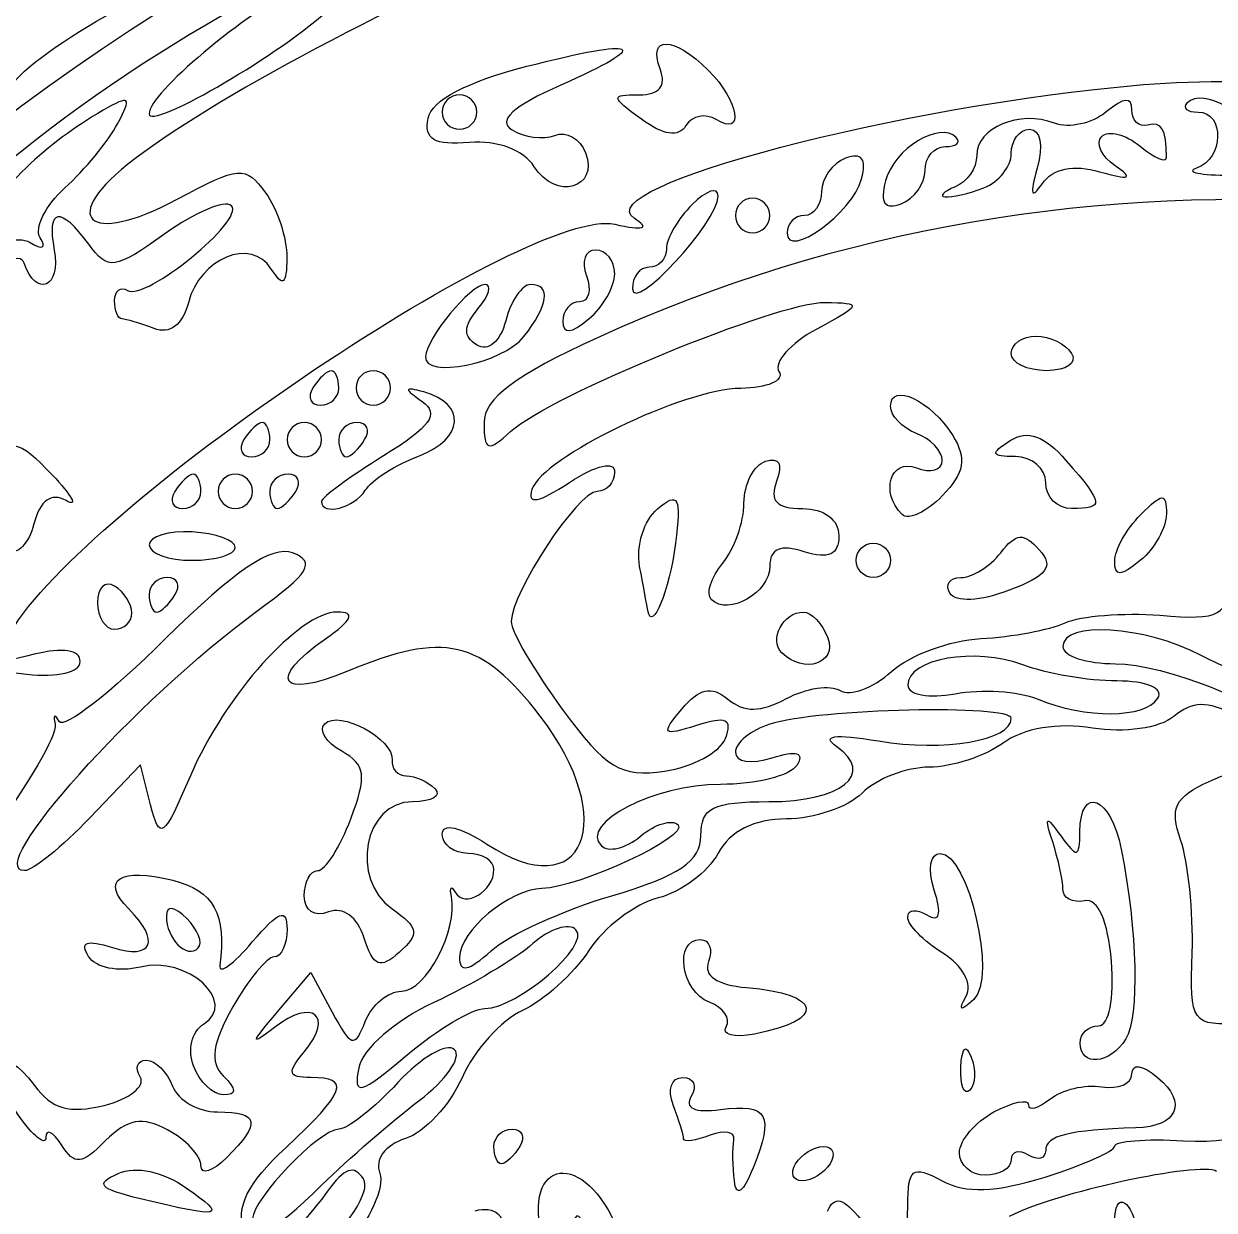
# Model space of a CAD drawing. Header units: millimetres. Extents: x 89 to 151, y 168 to 272.
# Drawn here: x 109.55 to 120.79, y 226.78 to 237.99 of the extents above; entities that cross this region are included whole.
import ezdxf

# ---------------------------------------------------------------- set-up
doc = ezdxf.new("R2010")
doc.units = ezdxf.units.MM
doc.layers.add('Layer_1', color=7, linetype='CONTINUOUS')

msp = doc.modelspace()

# ---------------------------------------------------------------- linework, layer by layer
at = {"layer": 'Layer_1', "color": 7}
for points in [[(113.82665, 237.152035)], [(115.38194, 237.084466)], [(114.36955, 236.636177)], [(117.46129, 236.521267)], [(118.06005, 236.599649)], [(118.61652, 236.436822)], [(116.1062, 236.358701)], [(116.59466, 236.175169)], [(109.60824, 235.921665)], [(115.12927, 235.625225)], [(118.87412, 234.872547)], [(112.52412, 234.546896)], [(113.01259, 234.546896)], [(111.87285, 234.058433)], [(112.36131, 234.058433)], [(112.76839, 234.058433)], [(119.19976, 233.651388)], [(111.22155, 233.569981)], [(111.71003, 233.569981)], [(112.11706, 233.569981)], [(117.84289, 233.352929)], [(111.54709, 233.040817)], [(117.40873, 232.918686)], [(119.85104, 232.910387)], [(110.97733, 232.593065)], [(118.2954, 232.607453)], [(116.04205, 232.548582)], [(110.57027, 232.420629)], [(115.44277, 232.443796)], [(116.7076, 232.045884)], [(120.25814, 231.616163)], [(115.1022, 229.750742)], [(111.08858, 229.534722)], [(120.58268, 229.214502)], [(118.44908, 228.802137)], [(113.90256, 228.685347)], [(116.18195, 228.513962)], [(119.52504, 228.35968)], [(113.98906, 227.382767)], [(118.38524, 227.322793)], [(111.2215, 227.202588)], [(116.83844, 227.219949)], [(112.36217, 227.016432)], [(110.65169, 226.887986)]]:
    msp.add_lwpolyline(points, close=True, dxfattribs=at)
for points in [[(114.26917, 235.028953), (114.26928, 235.028953)], [(112.7747, 233.58008), (112.77457, 233.580081)], [(110.74708, 230.608944), (110.65138, 230.985769), (110.17336, 230.486828)], [(112.76379, 229.351349), (112.76364, 229.351354)], [(111.94502, 228.654175), (112.2613, 229.024481), (112.46241, 228.651368)], [(111.15193, 228.143155), (111.15205, 228.143153)], [(118.39789, 228.12903), (118.39809, 228.129031)], [(116.25944, 227.057144), (116.25961, 227.057135)]]:
    msp.add_lwpolyline(points, dxfattribs=at)
for points in [[(96.696886, 226.786507), (98.527536, 235.06116), (104.01123, 241.690606), (111.56251, 244.758076)], [(109.89175, 240.613569), (107.2959, 239.141946), (104.69231, 236.671664), (102.79356, 233.878836)], [(115.17826, 240.111943), (108.5562, 238.003628), (103.61727, 232.494186), (102.18853, 225.62174)], [(114.80382, 238.908039), (113.29294, 238.317216), (111.45098, 237.354852), (110.5974, 236.710319)], [(107.78042, 235.201865), (109.49549, 236.896814), (110.58058, 237.679917), (112.67989, 238.737786)], [(112.218, 238.38329), (111.61577, 238.071861), (110.73309, 237.330153), (110.73309, 237.135522)], [(109.45386, 237.428992), (109.57549, 237.59442), (110.0413, 237.917589), (110.48905, 238.147147)], [(110.73309, 237.135522), (110.73309, 236.981838), (111.88794, 237.644738), (112.40201, 238.093515)], [(114.29867, 237.58435), (115.38076, 237.860962), (115.49997, 237.794903), (114.6196, 237.406491)], [(115.55876, 237.559089), (115.43634, 237.878254), (115.68866, 237.871792), (116.01307, 237.547409)], [(113.36711, 237.093863), (113.40061, 237.263299), (113.73824, 237.441089), (114.29867, 237.58435)], [(115.35971, 237.314857), (115.55305, 237.314857), (115.62065, 237.397797), (115.55876, 237.559089)], [(116.01307, 237.547409), (116.30535, 237.255111), (116.36026, 236.913491), (116.08787, 237.081826)], [(120.12338, 237.411304), (122.29308, 237.59225), (125.65706, 236.948873), (127.53863, 235.993094)], [(115.31418, 236.150546), (114.87448, 236.443829), (117.83788, 237.2207), (120.12338, 237.411304)], [(110.43486, 237.040414), (110.57332, 237.299156), (110.55478, 237.316498), (110.29766, 237.168989)], [(113.66383, 237.314856), (113.57423, 237.314856), (113.501, 237.241586), (113.501, 237.152035)], [(113.82665, 237.152035), (113.82665, 237.241585), (113.75345, 237.314856), (113.66383, 237.314856)], [(114.6196, 237.406491), (114.16726, 237.20692), (114.01953, 237.071262), (114.16, 236.984452)], [(115.38201, 237.084505), (115.09005, 237.297986), (115.08842, 237.314857), (115.35971, 237.314857)], [(120.01379, 237.172031), (120.01379, 237.298991), (119.93989, 237.293428), (119.77164, 237.153821)], [(121.15366, 236.880831), (121.15366, 237.122752), (120.68697, 237.390963), (120.53334, 237.237335)], [(120.53334, 237.237335), (120.48654, 237.190455), (120.53358, 237.152085), (120.63805, 237.152085)], [(110.29766, 237.168989), (109.76745, 236.864856), (109.31481, 236.429793), (109.0095, 235.930872)], [(113.7584, 236.864817), (113.42428, 236.837167), (113.3276, 236.893767), (113.36711, 237.093863)], [(113.501, 237.152035), (113.501, 237.062485), (113.5742, 236.989214), (113.66383, 236.989214)], [(113.66383, 236.989214), (113.75333, 236.989214), (113.82665, 237.062484), (113.82665, 237.152035)], [(129.08024, 233.892512), (124.96445, 236.670229), (119.51587, 237.104633), (114.96054, 235.018247)], [(115.8019, 237.023906), (115.7325, 236.911537), (115.5904, 236.932016), (115.38194, 237.084466)], [(116.08787, 237.081826), (115.98827, 237.143366), (115.85962, 237.117296), (115.8019, 237.023906)], [(119.28316, 237.047369), (118.95326, 237.173975), (118.5484, 237.005279), (118.5484, 236.7412)], [(119.77164, 237.153821), (119.63844, 237.043288), (119.41864, 236.99538), (119.28316, 237.047369)], [(120.16032, 237.029979), (120.07972, 237.007599), (120.01379, 237.071519), (120.01379, 237.172031)], [(120.63805, 237.152085), (120.89297, 237.152085), (120.88159, 236.708619), (120.62455, 236.622916)], [(109.9379, 236.436455), (110.12319, 236.604136), (110.34681, 236.875918), (110.43486, 237.040414)], [(114.16, 236.984452), (114.27389, 236.914092), (114.45577, 236.890582), (114.56427, 236.932232)], [(114.56427, 236.932232), (114.67278, 236.973862), (114.80301, 236.899892), (114.8537, 236.767821)], [(118.35472, 236.911704), (118.19647, 237.069962), (117.76708, 236.806144), (117.68747, 236.501738)], [(118.87416, 236.762463), (118.87416, 236.887206), (118.95236, 236.989276), (119.04795, 236.989276)], [(119.04795, 236.989276), (119.15016, 236.989276), (119.17931, 236.838393), (119.11865, 236.622928)], [(119.72964, 236.92221), (119.79204, 236.98461), (119.95477, 236.94299), (120.09127, 236.82972)], [(120.33943, 236.725105), (120.33943, 236.991947), (120.29513, 237.067413), (120.16032, 237.029979)], [(114.36955, 236.63617), (114.26944, 236.794773), (114.02361, 236.886768), (113.7584, 236.864817)], [(118.25001, 236.826454), (118.35446, 236.826454), (118.4016, 236.864804), (118.35472, 236.911704)], [(119.85573, 236.644111), (119.72401, 236.734661), (119.66728, 236.859804), (119.72964, 236.92221)], [(114.8537, 236.767821), (114.98399, 236.428154), (114.57153, 236.315987), (114.36955, 236.636177)], [(117.46129, 236.521267), (117.51079, 236.710529), (117.46111, 236.773838), (117.30893, 236.715441)], [(118.06005, 236.599642), (118.06005, 236.724385), (118.14565, 236.826454), (118.25001, 236.826454)], [(118.5484, 236.7412), (118.5484, 236.62391), (118.4568, 236.491001), (118.34487, 236.445832)], [(118.61661, 236.436821), (118.75826, 236.491181), (118.87416, 236.637717), (118.87416, 236.762463)], [(120.09127, 236.82972), (120.22775, 236.716445), (120.33943, 236.669366), (120.33943, 236.725105)], [(110.5974, 236.710319), (109.85759, 236.151703), (110.14924, 235.872975), (110.99723, 236.32818)], [(110.99723, 236.32818), (111.58737, 236.644967), (111.64216, 236.649025), (111.83232, 236.39005)], [(117.30893, 236.715441), (117.1848, 236.667781), (117.08312, 236.526728), (117.08312, 236.401981)], [(119.11865, 236.622928), (119.04685, 236.367648), (119.06205, 236.323568), (119.16875, 236.47753)], [(119.16875, 236.47753), (119.26705, 236.619302), (119.46047, 236.659241), (119.70858, 236.588981)], [(119.70858, 236.588981), (119.99732, 236.507211), (120.03458, 236.521171), (119.85573, 236.644111)], [(120.62455, 236.622916), (120.51262, 236.585596), (120.65915, 236.555066), (120.95019, 236.555066)], [(116.75748, 236.010968), (116.75748, 235.752454), (117.37788, 236.202268), (117.46129, 236.521267)], [(117.83424, 236.286189), (117.9585, 236.333849), (118.06005, 236.474904), (118.06005, 236.599649)], [(109.70374, 235.965361), (109.64714, 236.056771), (109.75264, 236.268773), (109.9379, 236.436455)], [(116.1062, 236.358701), (116.1062, 236.449661), (115.99625, 236.414161), (115.86197, 236.279841)], [(117.08312, 236.401981), (117.08312, 236.277238), (117.00992, 236.175169), (116.9203, 236.175169)], [(117.68747, 236.501738), (117.63277, 236.292412), (117.67847, 236.22617), (117.83424, 236.286189)], [(118.34487, 236.445832), (118.23295, 236.400672), (118.1903, 236.357922), (118.25017, 236.350852)], [(118.25017, 236.350852), (118.30997, 236.343752), (118.47487, 236.382472), (118.61652, 236.436822)], [(111.50966, 236.267084), (111.45116, 236.325594), (111.16896, 236.206604), (110.88258, 236.002682)], [(111.83232, 236.39005), (111.94425, 236.237608), (112.03473, 235.962029), (112.03337, 235.777654)], [(115.29723, 235.48318), (115.30423, 235.244896), (116.1062, 236.113898), (116.1062, 236.358701)], [(116.43184, 236.33799), (116.34224, 236.33799), (116.26902, 236.26472), (116.26902, 236.175169)], [(116.59466, 236.175169), (116.59466, 236.264719), (116.52146, 236.33799), (116.43184, 236.33799)], [(109.55363, 235.72487), (109.40032, 236.184794), (106.47486, 232.940563), (105.37142, 231.086963)], [(109.46074, 232.298297), (110.27016, 233.538041), (114.34661, 236.266724), (115.12939, 236.092756)], [(110.16326, 235.903512), (109.89633, 236.268554), (109.76134, 236.246145), (109.83773, 235.849482)], [(110.5298, 235.467528), (110.69762, 235.363806), (111.64219, 236.134564), (111.50966, 236.267084)], [(115.86197, 236.279841), (115.72763, 236.145513), (115.61773, 235.957107), (115.61773, 235.861158)], [(116.26902, 236.175169), (116.26902, 236.085619), (116.34222, 236.012348), (116.43184, 236.012348)], [(116.43184, 236.012348), (116.52134, 236.012348), (116.59466, 236.085618), (116.59466, 236.175169)], [(116.9203, 236.175169), (116.8307, 236.175169), (116.75748, 236.101279), (116.75748, 236.010968)], [(115.12939, 236.092756), (115.40578, 236.031336), (115.4651, 236.049886), (115.31418, 236.150546)], [(109.0603, 235.743296), (109.25757, 235.913031), (109.4964, 235.990779), (109.60824, 235.921665)], [(109.60824, 235.921671), (109.72541, 235.849231), (109.7645, 235.867091), (109.70374, 235.965361)], [(110.88258, 236.002682), (110.40339, 235.661481), (110.34601, 235.653569), (110.16326, 235.903512)], [(111.88697, 235.66968), (111.6958, 235.971596), (111.21459, 235.775856), (111.10348, 235.350987)], [(109.83773, 235.849482), (109.90533, 235.498509), (109.66432, 235.392799), (109.55363, 235.72487)], [(114.94902, 235.849527), (114.84982, 235.849527), (114.81096, 235.739624), (114.86252, 235.605295)], [(115.12927, 235.625232), (115.12927, 235.748597), (115.04817, 235.849527), (114.94902, 235.849527)], [(115.61773, 235.861158), (115.61773, 235.765198), (115.54453, 235.686706), (115.45491, 235.686706)], [(112.03337, 235.777654), (112.03237, 235.520335), (111.99737, 235.495241), (111.88697, 235.66968)], [(114.88504, 235.198236), (115.01936, 235.309713), (115.12927, 235.501863), (115.12927, 235.625225)], [(115.45491, 235.686706), (115.36541, 235.686706), (115.29441, 235.595116), (115.29723, 235.48318)], [(110.40764, 235.370618), (110.40764, 235.465458), (110.46264, 235.509063), (110.5298, 235.467528)], [(113.90518, 235.523823), (113.76786, 235.523823), (113.35146, 235.018506), (113.3433, 234.841952)], [(113.83868, 235.294087), (113.94352, 235.420443), (113.9735, 235.523823), (113.90518, 235.523823)], [(114.33408, 235.523823), (114.25498, 235.523823), (114.15, 235.369912), (114.10081, 235.181798)], [(114.26928, 235.028953), (114.50605, 235.328153), (114.5317, 235.523823), (114.33408, 235.523823)], [(114.86252, 235.605295), (114.91412, 235.470968), (114.88522, 235.361064), (114.79852, 235.361064)], [(110.47574, 235.198186), (110.43834, 235.198186), (110.40764, 235.275786), (110.40764, 235.370618)], [(111.10348, 235.350987), (111.04888, 235.142431), (110.92742, 235.050997), (110.77998, 235.107576)], [(113.82968, 234.952062), (113.69705, 235.034032), (113.69951, 235.12638), (113.83868, 235.294087)], [(114.14964, 234.137473), (114.5247, 234.476895), (116.68124, 235.362008), (117.11481, 235.354477)], [(114.79852, 235.361064), (114.71182, 235.361064), (114.64081, 235.278824), (114.64081, 235.178306)], [(117.11481, 235.354477), (117.47407, 235.348177), (117.47078, 235.337487), (117.03751, 235.102514)], [(110.77998, 235.107576), (110.65008, 235.157426), (110.51319, 235.198186), (110.47574, 235.198186)], [(114.10081, 235.181798), (114.04881, 234.98337), (113.93509, 234.886916), (113.82968, 234.952062)], [(114.64081, 235.178306), (114.64081, 235.052041), (114.71621, 235.058195), (114.88504, 235.198236)], [(117.03751, 235.102514), (116.78858, 234.96752), (116.62805, 234.787279), (116.68076, 234.701979)], [(113.3433, 234.841952), (113.3343, 234.629775), (114.07118, 234.778772), (114.26917, 235.028953)], [(114.96054, 235.018247), (114.19126, 234.665909), (113.89639, 234.444599), (113.89639, 234.219573)], [(118.87412, 234.872547), (118.87412, 234.962097), (118.97975, 235.035369), (119.10874, 235.035369)], [(119.10874, 235.035369), (119.23772, 235.035369), (119.38864, 234.962099), (119.44399, 234.872547)], [(119.20937, 234.709725), (119.02498, 234.709725), (118.87412, 234.782995), (118.87412, 234.872547)], [(119.44399, 234.872547), (119.49939, 234.782997), (119.39369, 234.709725), (119.20937, 234.709725)], [(112.45233, 234.709717), (112.41283, 234.709717), (112.33529, 234.636447), (112.27989, 234.546896)], [(112.52413, 234.546896), (112.52413, 234.636446), (112.49183, 234.709717), (112.45233, 234.709717)], [(112.84977, 234.709717), (112.76027, 234.709717), (112.68695, 234.636447), (112.68695, 234.546896)], [(113.01259, 234.546896), (113.01259, 234.636446), (112.93939, 234.709717), (112.84977, 234.709717)], [(116.68076, 234.701979), (116.73356, 234.616679), (116.5708, 234.544826), (116.31924, 234.542303)], [(117.73437, 234.373864), (117.73437, 234.608278), (118.11791, 234.427134), (118.32271, 234.096002)], [(112.27989, 234.546896), (112.22449, 234.457346), (112.25689, 234.384075), (112.35169, 234.384075)], [(112.35169, 234.384075), (112.44659, 234.384075), (112.52412, 234.457345), (112.52412, 234.546896)], [(112.68695, 234.546896), (112.68695, 234.457346), (112.76015, 234.384075), (112.84977, 234.384075)], [(112.84977, 234.384075), (112.93937, 234.384075), (113.01259, 234.457345), (113.01259, 234.546896)], [(113.32818, 234.508478), (113.13821, 234.559838), (113.13518, 234.542938), (113.31208, 234.418728)], [(113.28588, 233.906725), (113.70792, 234.067184), (113.73121, 234.399486), (113.32818, 234.508478)], [(116.31924, 234.542303), (115.78001, 234.536903), (114.44968, 233.892349), (114.34796, 233.587217)], [(113.31208, 234.418728), (113.47876, 234.301687), (113.39268, 234.180773), (112.94572, 233.904588)], [(117.9786, 234.117321), (117.84427, 234.168861), (117.73437, 234.284312), (117.73437, 234.373864)], [(111.80105, 234.221253), (111.76155, 234.221253), (111.684, 234.147983), (111.62861, 234.058433)], [(111.87285, 234.058433), (111.87285, 234.147983), (111.84055, 234.221253), (111.80105, 234.221253)], [(112.19849, 234.221253), (112.10889, 234.221253), (112.03567, 234.147983), (112.03567, 234.058433)], [(112.36131, 234.058433), (112.36131, 234.147983), (112.28811, 234.221253), (112.19849, 234.221253)], [(112.69657, 234.221253), (112.60167, 234.221253), (112.52415, 234.147983), (112.52415, 234.058433)], [(112.76837, 234.058433), (112.82377, 234.147983), (112.79137, 234.221253), (112.69657, 234.221253)], [(113.89639, 234.219573), (113.89639, 233.948266), (113.92889, 233.937723), (114.14964, 234.137473)], [(118.86512, 234.049384), (119.02993, 234.153645), (119.18823, 234.096734), (119.39429, 233.859156)], [(109.08371, 233.835898), (109.44461, 234.075024), (109.49216, 234.067956), (109.81641, 233.726979)], [(111.62861, 234.058433), (111.57321, 233.968883), (111.60561, 233.895611), (111.70041, 233.895611)], [(111.70041, 233.895611), (111.79531, 233.895611), (111.87285, 233.968881), (111.87285, 234.058433)], [(112.03567, 234.058433), (112.03567, 233.968883), (112.10887, 233.895611), (112.19849, 233.895611)], [(112.19849, 233.895611), (112.28799, 233.895611), (112.36131, 233.968881), (112.36131, 234.058433)], [(112.52415, 234.058433), (112.52415, 233.968883), (112.55645, 233.895611), (112.59595, 233.895611)], [(112.59595, 233.895611), (112.63545, 233.895611), (112.71299, 233.968881), (112.76839, 234.058433)], [(118.22283, 233.860779), (118.22283, 233.950329), (118.11287, 234.065775), (117.9786, 234.117321)], [(118.32271, 234.096002), (118.45562, 233.881095), (118.43227, 233.746587), (118.22421, 233.529318)], [(118.91482, 233.898113), (118.6796, 233.900213), (118.67092, 233.926563), (118.86512, 234.049384)], [(112.94572, 233.904588), (112.62437, 233.705978), (112.36144, 233.51282), (112.36144, 233.475347)], [(112.77457, 233.580081), (112.83337, 233.675161), (113.06342, 233.822146), (113.28588, 233.906725)], [(114.70317, 233.653927), (114.95812, 233.82098), (115.12918, 233.860164), (115.12918, 233.751507)], [(116.35035, 233.459798), (116.35035, 233.638906), (116.44195, 233.81636), (116.55399, 233.85414)], [(116.55399, 233.85414), (116.68336, 233.89779), (116.72156, 233.82886), (116.6587, 233.664993)], [(117.84287, 233.352929), (117.63373, 233.56207), (117.73383, 233.885611), (117.9786, 233.791679)], [(117.9786, 233.791679), (118.11293, 233.740129), (118.22283, 233.771229), (118.22283, 233.860779)], [(119.19976, 233.651388), (119.19976, 233.785716), (119.07157, 233.896742), (118.91482, 233.898113)], [(119.39429, 233.859156), (119.75113, 233.447722), (119.75559, 233.407156), (119.44399, 233.407156)], [(109.81641, 233.726979), (110.00713, 233.526426), (110.06666, 233.416428), (109.94868, 233.482539)], [(111.14975, 233.732801), (111.11025, 233.732801), (111.03271, 233.659531), (110.97733, 233.569981)], [(111.22155, 233.569981), (111.22155, 233.659531), (111.18925, 233.732801), (111.14975, 233.732801)], [(111.54721, 233.732801), (111.45761, 233.732801), (111.38439, 233.659531), (111.38439, 233.569981)], [(111.71003, 233.569981), (111.71003, 233.659531), (111.63683, 233.732801), (111.54721, 233.732801)], [(112.04527, 233.732801), (111.95037, 233.732801), (111.87284, 233.659531), (111.87284, 233.569981)], [(112.11707, 233.569981), (112.17247, 233.659531), (112.14017, 233.732801), (112.04527, 233.732801)], [(115.12918, 233.751507), (115.12918, 233.651657), (115.05478, 233.56996), (114.96397, 233.56996)], [(114.34796, 233.587217), (114.29946, 233.441519), (114.41096, 233.462474), (114.70317, 233.653927)], [(116.6587, 233.664993), (116.5877, 233.480034), (116.6577, 233.407156), (116.90281, 233.407156)], [(119.44399, 233.407156), (119.30967, 233.407156), (119.19976, 233.517059), (119.19976, 233.651388)], [(109.94868, 233.482539), (109.80837, 233.561179), (109.70344, 233.485039), (109.64523, 233.262545)], [(110.97733, 233.569981), (110.92193, 233.480431), (110.95423, 233.407159), (111.04913, 233.407159)], [(111.04913, 233.407159), (111.14403, 233.407159), (111.22155, 233.480429), (111.22155, 233.569981)], [(111.38439, 233.569981), (111.38439, 233.480431), (111.45759, 233.407159), (111.54721, 233.407159)], [(111.54721, 233.407159), (111.63671, 233.407159), (111.71003, 233.480429), (111.71003, 233.569981)], [(111.87284, 233.569981), (111.87284, 233.480431), (111.90514, 233.407159), (111.94464, 233.407159)], [(111.94464, 233.407159), (111.98414, 233.407159), (112.06168, 233.480429), (112.11706, 233.569981)], [(112.36144, 233.475347), (112.36144, 233.335112), (112.67194, 233.413797), (112.7747, 233.58008)], [(114.96397, 233.56996), (114.7832, 233.56996), (114.15385, 232.615729), (114.15286, 232.340171)], [(115.53407, 233.405315), (115.73189, 233.569504), (115.75848, 233.518144), (115.70292, 233.079121)], [(118.22421, 233.529318), (118.07417, 233.372628), (117.90257, 233.293253), (117.84289, 233.352929)], [(120.09528, 233.349006), (120.30473, 233.558458), (120.33951, 233.55964), (120.33951, 233.357306)], [(115.36497, 232.861044), (115.32887, 233.053216), (115.40497, 233.298138), (115.53407, 233.405315)], [(116.14823, 232.889324), (116.25937, 233.023977), (116.35035, 233.280691), (116.35035, 233.459798)], [(116.90281, 233.407156), (117.10577, 233.407156), (117.24588, 233.302922), (117.24588, 233.151953)], [(109.64523, 233.262545), (109.59633, 233.075439), (109.48835, 232.964329), (109.40534, 233.015634)], [(119.85104, 232.910386), (119.85104, 233.017297), (119.961, 233.214678), (120.09528, 233.349006)], [(120.33951, 233.357306), (120.33951, 233.227551), (120.22955, 233.030169), (120.09528, 232.918687)], [(111.14003, 233.186413), (110.91622, 233.199273), (110.73309, 233.144373), (110.73309, 233.064295)], [(111.54709, 233.040817), (111.54702, 233.107987), (111.36385, 233.1735), (111.14003, 233.186413)], [(117.24588, 233.151953), (117.24588, 232.970844), (117.15128, 232.926756), (116.92024, 233.000103)], [(118.77482, 232.990226), (118.91993, 233.178346), (118.99182, 233.183906), (119.13921, 233.018406)], [(110.73309, 233.064295), (110.73309, 232.984215), (110.91626, 232.918699), (111.14015, 232.918699)], [(112.08778, 232.988832), (111.89391, 233.063232), (111.54187, 232.825094), (110.88549, 232.175561)], [(111.14015, 232.918699), (111.36402, 232.918699), (111.54715, 232.973649), (111.54709, 233.040817)], [(115.70292, 233.079121), (115.64662, 232.634322), (115.48095, 232.229714), (115.44277, 232.443796)], [(116.92024, 233.000103), (116.69606, 233.071243), (116.5946, 233.029363), (116.5946, 232.865674)], [(117.40873, 232.918686), (117.40873, 233.008236), (117.48193, 233.081508), (117.57155, 233.081508)], [(117.57155, 233.081508), (117.66115, 233.081508), (117.73437, 233.008238), (117.73437, 232.918686)], [(111.75108, 232.438163), (112.24983, 232.8019), (112.31161, 232.902938), (112.08778, 232.988832)], [(117.57155, 232.755864), (117.48205, 232.755864), (117.40873, 232.829134), (117.40873, 232.918686)], [(117.73437, 232.918686), (117.73437, 232.829136), (117.66117, 232.755864), (117.57155, 232.755864)], [(118.39886, 232.755864), (118.50619, 232.755864), (118.6754, 232.861332), (118.77482, 232.990226)], [(119.13921, 233.018406), (119.28089, 232.859321), (119.21601, 232.771891), (118.85498, 232.635633)], [(120.09528, 232.918687), (119.91065, 232.765464), (119.85104, 232.763437), (119.85104, 232.910387)], [(115.44277, 232.443796), (115.43577, 232.481116), (115.40107, 232.66887), (115.36497, 232.861044)], [(116.04208, 232.548582), (115.98928, 232.601342), (116.03708, 232.754669), (116.14823, 232.889324)], [(116.5946, 232.865674), (116.5946, 232.612671), (116.2028, 232.387831), (116.04205, 232.548582)], [(110.40745, 232.674471), (110.31785, 232.729821), (110.24463, 232.660881), (110.24463, 232.521259)], [(110.90553, 232.755886), (110.81063, 232.755886), (110.73309, 232.682616), (110.73309, 232.593065)], [(110.97733, 232.593065), (111.03273, 232.682615), (111.00033, 232.755886), (110.90553, 232.755886)], [(118.29534, 232.607452), (118.24494, 232.689082), (118.29134, 232.755864), (118.39886, 232.755864)], [(120.27835, 232.399074), (120.86024, 232.352694), (120.91335, 232.383614), (120.96086, 232.796535)], [(110.57027, 232.420629), (110.57027, 232.504889), (110.49707, 232.619125), (110.40745, 232.674471)], [(110.73309, 232.593065), (110.73309, 232.503515), (110.76539, 232.430244), (110.80489, 232.430244)], [(110.80489, 232.430244), (110.84439, 232.430244), (110.92193, 232.503514), (110.97733, 232.593065)], [(118.85498, 232.635633), (118.57975, 232.53174), (118.34937, 232.520141), (118.2954, 232.607453)], [(110.24463, 232.521259), (110.24463, 232.381646), (110.31783, 232.267418), (110.40745, 232.267418)], [(109.55726, 229.987888), (109.15907, 229.987888), (110.60369, 231.601382), (111.75108, 232.438163)], [(110.40745, 232.267418), (110.49695, 232.267418), (110.57027, 232.336358), (110.57027, 232.420629)], [(112.50956, 232.430205), (112.15291, 232.430205), (111.44958, 231.645987), (111.12228, 230.883403)], [(112.39763, 232.17674), (112.65365, 232.356066), (112.68638, 232.430205), (112.50956, 232.430205)], [(116.7076, 232.045884), (116.58282, 232.170614), (116.7212, 232.430228), (116.91246, 232.430228)], [(116.91246, 232.430228), (116.98716, 232.430228), (117.09042, 232.320325), (117.14196, 232.185996)], [(119.38285, 232.328244), (119.52834, 232.394864), (119.93133, 232.426734), (120.27835, 232.399074)], [(109.64859, 232.031012), (109.2279, 231.925426), (109.2224, 231.933232), (109.46074, 232.298297)], [(114.42608, 231.445992), (113.86748, 232.172814), (113.52059, 232.253117), (112.60041, 231.868639)], [(114.15286, 232.340171), (114.15254, 232.245871), (114.36936, 231.873502), (114.63471, 231.512678)], [(118.5871, 232.179224), (118.87926, 232.194574), (119.23735, 232.261624), (119.38285, 232.328244)], [(120.66805, 232.021243), (120.1283, 232.300359), (119.36177, 232.349258), (119.36177, 232.104573)], [(110.88549, 232.175561), (110.37501, 231.670406), (109.92411, 231.319555), (109.88349, 231.395893)], [(112.60041, 231.868639), (111.9668, 231.603904), (111.84469, 231.789439), (112.39763, 232.17674)], [(117.14196, 232.185996), (117.23486, 231.943915), (116.91328, 231.840189), (116.7076, 232.045884)], [(117.74255, 231.86775), (117.91489, 232.023717), (118.29494, 232.16388), (118.5871, 232.179224)], [(110.08194, 231.962482), (110.08194, 232.073159), (109.91912, 232.098908), (109.64859, 232.031012)], [(118.98364, 231.931103), (118.53411, 232.102012), (117.89723, 231.989753), (117.89723, 231.739613)], [(119.36177, 232.104573), (119.36177, 232.015023), (119.58521, 231.941753), (119.85832, 231.941753)], [(121.0496, 232.021243), (121.1338, 231.801589), (121.0928, 231.801589), (120.66805, 232.021243)], [(109.57869, 231.843788), (109.8689, 231.809998), (110.08194, 231.860238), (110.08194, 231.962482)], [(119.87129, 231.778956), (119.60319, 231.778956), (119.20374, 231.847426), (118.98364, 231.931103)], [(119.85832, 231.941753), (120.32261, 231.941753), (121.31563, 231.546683), (121.31563, 231.361968)], [(108.3617, 230.932859), (109.00213, 231.802822), (109.12711, 231.896366), (109.57869, 231.843788)], [(117.25948, 231.689065), (117.35278, 231.631375), (117.5702, 231.711795), (117.74255, 231.86775)], [(115.76265, 231.513215), (115.92797, 231.712427), (116.04198, 231.736895), (116.19871, 231.606805)], [(116.75035, 231.612305), (116.93703, 231.712205), (117.16614, 231.746754), (117.25948, 231.689065)], [(117.89723, 231.739613), (117.89723, 231.648753), (118.09719, 231.612824), (118.34499, 231.659173)], [(118.34499, 231.659173), (118.59126, 231.705223), (118.93928, 231.682913), (119.11838, 231.609563)], [(120.25814, 231.616134), (120.31664, 231.710834), (120.15488, 231.778956), (119.87129, 231.778956)], [(116.19871, 231.606805), (116.35116, 231.480291), (116.50656, 231.481852), (116.75035, 231.612305)], [(119.11838, 231.609563), (119.57858, 231.421107), (120.1396, 231.424345), (120.25814, 231.616163)], [(120.97957, 231.458858), (120.72982, 231.59252), (120.58313, 231.588574), (120.40833, 231.443508)], [(109.88349, 231.395893), (109.84279, 231.472233), (109.82539, 231.460393), (109.84449, 231.369613)], [(112.3912, 231.374603), (112.5277, 231.511108), (113.04687, 231.231137), (113.02722, 231.031611)], [(114.63471, 231.512678), (115.04687, 230.952235), (115.18764, 230.866976), (115.6007, 230.927601)], [(115.90283, 231.359032), (115.57828, 231.256018), (115.56307, 231.272752), (115.76265, 231.513215)], [(118.87416, 231.424902), (118.87416, 231.55992), (117.05236, 231.517172), (116.59297, 231.371372)], [(109.84449, 231.369613), (109.88949, 231.156805), (108.6883, 229.481926), (108.57324, 229.596976)], [(112.55204, 231.115301), (112.40388, 231.198211), (112.3315, 231.314901), (112.3912, 231.374603)], [(113.92137, 230.238473), (114.83844, 229.637578), (115.18279, 230.461425), (114.42608, 231.445992)], [(116.17556, 231.236573), (116.24586, 231.419743), (116.18356, 231.447957), (115.90283, 231.359032)], [(116.59297, 231.371372), (116.4148, 231.314822), (116.26902, 231.195282), (116.26902, 231.10573)], [(117.61941, 231.212547), (118.24159, 231.109493), (118.87416, 231.216647), (118.87416, 231.424902)], [(119.64118, 231.334629), (119.3158, 231.387429), (118.9881, 231.332429), (118.79733, 231.192888)], [(120.40833, 231.443508), (120.27489, 231.332766), (119.94298, 231.285657), (119.64118, 231.334629)], [(115.6007, 230.927601), (115.86663, 230.966641), (116.12533, 231.10567), (116.17556, 231.236573)], [(117.22611, 231.158057), (117.07452, 231.263984), (117.20211, 231.281672), (117.61941, 231.212547)], [(112.63704, 230.476228), (112.79187, 230.886417), (112.77826, 230.988666), (112.55204, 231.115301)], [(116.58505, 230.639207), (117.27105, 230.639207), (117.59425, 230.9008), (117.22611, 231.158057)], [(116.61505, 231.05273), (116.8479, 231.12664), (116.92465, 231.1036), (116.84967, 230.98229)], [(118.79733, 231.192888), (118.62578, 231.06745), (118.31102, 230.964824), (118.09787, 230.964824)], [(113.02722, 231.031611), (113.01922, 230.950101), (113.07982, 230.883426), (113.16189, 230.883426)], [(116.26902, 231.10573), (116.26902, 231.0138), (116.41969, 230.990736), (116.61505, 231.05273)], [(116.84967, 230.98229), (116.78837, 230.88315), (116.46352, 230.802025), (116.12771, 230.802025)], [(118.09787, 230.964824), (117.8847, 230.964824), (117.60039, 230.854921), (117.46607, 230.720592)], [(120.7436, 230.830493), (121.04798, 230.969178), (121.2026, 230.963686), (121.39079, 230.807503)], [(111.12228, 230.883403), (110.86717, 230.288992), (110.83441, 230.265025), (110.74708, 230.608944)], [(113.16189, 230.883426), (113.24399, 230.883426), (113.36609, 230.828476), (113.43326, 230.761307)], [(116.12771, 230.802025), (115.50364, 230.802025), (114.79115, 230.434591), (115.00347, 230.222261)], [(119.5225, 230.35425), (119.5265, 230.805797), (119.8157, 230.685165), (119.91291, 230.191428)], [(120.47387, 230.277387), (120.36785, 230.579365), (120.41797, 230.682129), (120.7436, 230.830493)], [(113.43326, 230.761307), (113.50046, 230.694137), (113.40516, 230.639188), (113.22158, 230.639188)], [(117.46607, 230.720592), (117.33174, 230.586264), (117.00983, 230.47636), (116.75073, 230.47636)], [(113.22158, 230.639188), (112.76252, 230.639188), (112.62385, 229.911252), (113.02856, 229.625876)], [(115.94337, 230.319872), (115.94337, 230.583085), (116.05608, 230.639207), (116.58505, 230.639207)], [(110.17336, 230.486828), (109.91046, 230.21241), (109.63321, 229.987888), (109.55726, 229.987888)], [(112.32559, 229.98791), (112.39549, 229.98791), (112.53566, 230.207652), (112.63704, 230.476228)], [(113.50115, 230.332253), (113.50115, 230.441539), (113.6684, 230.404223), (113.92137, 230.238473)], [(115.3735, 230.313561), (115.51216, 230.428633), (115.67172, 230.476673), (115.72808, 230.420315)], [(116.75073, 230.47636), (116.4472, 230.47636), (116.218, 230.361209), (116.10638, 230.152639)], [(119.26541, 230.25953), (119.18501, 230.507581), (119.19821, 230.516674), (119.34431, 230.31355)], [(113.74538, 230.150705), (113.61106, 230.150705), (113.50115, 230.232395), (113.50115, 230.332253)], [(115.72808, 230.420315), (115.83593, 230.312432), (114.80039, 229.8288), (114.44251, 229.819922)], [(119.34431, 230.31355), (119.49619, 230.102432), (119.52034, 230.107951), (119.5225, 230.35425)], [(115.00347, 230.222261), (115.06827, 230.157401), (115.23484, 230.198481), (115.3735, 230.313561)], [(115.1022, 229.750736), (115.74437, 229.941441), (115.94337, 230.076084), (115.94337, 230.319872)], [(119.36221, 229.811772), (119.36221, 229.894002), (119.31861, 230.095491), (119.26541, 230.25953)], [(120.58277, 229.214508), (120.59457, 229.595103), (120.54547, 230.073397), (120.47387, 230.277387)], [(113.98962, 229.997494), (113.98962, 230.081754), (113.87967, 230.150705), (113.74538, 230.150705)], [(116.10638, 230.152639), (116.01108, 229.974594), (115.75593, 229.784445), (115.53935, 229.730087)], [(118.14754, 229.804702), (118.08454, 230.003207), (118.10854, 230.150735), (118.20384, 230.150735)], [(118.20384, 230.150735), (118.46926, 230.150735), (118.7403, 228.972147), (118.52098, 228.771657)], [(119.91291, 230.191428), (120.06547, 229.416539), (120.08481, 228.606884), (119.95581, 228.39805)], [(110.54039, 229.626989), (110.26786, 229.899524), (110.45799, 230.022299), (110.95808, 229.896772)], [(113.62316, 229.783343), (113.70946, 229.628409), (113.98962, 229.792143), (113.98962, 229.997494)], [(110.95808, 229.896772), (111.34109, 229.800642), (111.46539, 229.575059), (111.40129, 229.092393)], [(112.19845, 229.748787), (112.19845, 229.880305), (112.25565, 229.98791), (112.32559, 229.98791)], [(113.58786, 229.743653), (113.56946, 229.833203), (113.58486, 229.851063), (113.62316, 229.783343)], [(114.44251, 229.819922), (114.13907, 229.812422), (113.66388, 229.41657), (113.66388, 229.171336)], [(118.07704, 229.570081), (118.19828, 229.495101), (118.22139, 229.571781), (118.14754, 229.804702)], [(119.56573, 229.702972), (119.4538, 229.680592), (119.36221, 229.729542), (119.36221, 229.811772)], [(111.08855, 229.534724), (110.97177, 229.651554), (110.89587, 229.661172), (110.89587, 229.559144)], [(112.42796, 229.597742), (112.29469, 229.546592), (112.19845, 229.609942), (112.19845, 229.748787)], [(113.11678, 228.848136), (113.34645, 228.848136), (113.6522, 229.429367), (113.58786, 229.743653)], [(113.96246, 229.230736), (114.12667, 229.379347), (114.63955, 229.613351), (115.1022, 229.750742)], [(115.53935, 229.730087), (115.32277, 229.675727), (115.02792, 229.451718), (114.88414, 229.232286)], [(119.81979, 229.133097), (119.78819, 229.514927), (119.69304, 229.728427), (119.56573, 229.702972)], [(110.38703, 229.261686), (110.76629, 229.141312), (110.8431, 229.324276), (110.54039, 229.626989)], [(110.89587, 229.559144), (110.89587, 229.341815), (111.08843, 229.149261), (111.1971, 229.257926)], [(111.70764, 229.313956), (111.95868, 229.608151), (112.03563, 229.636804), (112.03563, 229.436075)], [(112.76364, 229.351354), (112.70004, 229.551918), (112.56561, 229.650557), (112.42796, 229.597742)], [(113.02856, 229.625876), (113.27807, 229.449927), (113.28852, 229.387249), (113.09666, 229.217457)], [(117.89677, 229.548221), (117.89677, 229.621521), (117.97787, 229.631351), (118.07704, 229.570081)], [(118.22874, 229.207643), (118.04615, 229.321666), (117.89677, 229.474925), (117.89677, 229.548221)], [(111.1971, 229.257926), (111.2434, 229.304196), (111.1941, 229.428752), (111.08858, 229.534722)], [(112.03563, 229.436075), (112.03563, 229.291828), (111.98063, 229.173342), (111.91347, 229.172777)], [(113.90256, 228.68535), (114.21177, 228.68535), (114.90702, 229.286537), (114.76392, 229.430168)], [(114.76392, 229.430168), (114.69732, 229.497028), (114.51413, 229.437668), (114.35686, 229.298257)], [(110.16055, 229.178056), (110.07595, 229.314985), (110.14205, 229.339422), (110.38703, 229.261686)], [(113.09666, 229.217457), (112.91265, 229.054663), (112.84996, 229.079882), (112.76379, 229.351349)], [(116.0234, 228.744578), (115.75604, 228.847172), (115.68529, 229.336624), (115.9379, 229.336624)], [(115.9379, 229.336624), (116.0246, 229.336624), (116.05966, 229.242834), (116.0156, 229.128209)], [(111.40129, 229.092393), (111.38949, 229.002843), (111.52725, 229.102493), (111.70764, 229.313956)], [(114.35686, 229.298257), (114.19961, 229.158845), (113.77884, 228.908842), (113.42183, 228.742695)], [(113.66388, 229.171336), (113.66388, 229.020393), (113.74868, 229.03726), (113.96246, 229.230736)], [(114.88414, 229.232286), (114.74037, 229.012854), (114.45932, 228.758862), (114.25959, 228.667859)], [(118.44908, 228.802129), (118.51258, 228.914997), (118.41768, 229.089589), (118.22874, 229.207643)], [(121.06076, 228.544684), (120.57523, 228.523124), (120.56196, 228.541684), (120.58268, 229.214502)], [(110.65079, 229.077626), (110.44347, 229.025596), (110.22743, 229.069926), (110.16055, 229.178056)], [(111.24625, 228.537796), (111.58054, 228.744404), (111.09108, 229.188134), (110.65079, 229.077626)], [(111.91347, 229.172777), (111.84627, 229.17221), (111.67064, 228.959546), (111.52311, 228.700191)], [(116.0156, 229.128209), (115.9645, 228.995063), (116.0939, 228.906692), (116.37395, 228.883517)], [(119.69763, 228.522517), (119.79763, 228.522517), (119.849, 228.779647), (119.81979, 229.133097)], [(116.37395, 228.883517), (117.09192, 228.824087), (117.13432, 228.57647), (116.44915, 228.444512)], [(112.20188, 228.282192), (112.48243, 228.620225), (112.27498, 228.784833), (111.91762, 228.507792)], [(112.77412, 228.563198), (112.83502, 228.719913), (112.98915, 228.848136), (113.11678, 228.848136)], [(118.52098, 228.771657), (118.39187, 228.65362), (118.37059, 228.662647), (118.44908, 228.802137)], [(111.52311, 228.700191), (111.32839, 228.357887), (111.30384, 228.179654), (111.43351, 228.049936)], [(111.91762, 228.507792), (111.68323, 228.326104), (111.6884, 228.353714), (111.94502, 228.654175)], [(112.46241, 228.651368), (112.64199, 228.318191), (112.67535, 228.308753), (112.77412, 228.563198)], [(113.42183, 228.742695), (113.05981, 228.574215), (112.74598, 228.301758), (112.71226, 228.126666)], [(113.17033, 228.249034), (113.45552, 228.489006), (113.78503, 228.685347), (113.90256, 228.685347)], [(114.25959, 228.667859), (114.05986, 228.576849), (113.80268, 228.290591), (113.6881, 228.031715)], [(116.18186, 228.513967), (116.22856, 228.589457), (116.15716, 228.69323), (116.0234, 228.744578)], [(111.15205, 228.143153), (111.09475, 228.292709), (111.13705, 228.470298), (111.24625, 228.537796)], [(116.44915, 228.444512), (116.25555, 228.407222), (116.13531, 228.438512), (116.18195, 228.513962)], [(119.52499, 228.359697), (119.52499, 228.449247), (119.60269, 228.522517), (119.69763, 228.522517)], [(109.49534, 227.682712), (109.18573, 228.124738), (109.33556, 228.388994), (109.65111, 227.957454)], [(113.61745, 228.296324), (113.54715, 228.367334), (113.30604, 228.227474), (113.08169, 227.985518)], [(118.39809, 228.129031), (118.40609, 228.318707), (118.44449, 228.357289), (118.49649, 228.227401)], [(119.95581, 228.39805), (119.80653, 228.156511), (119.52504, 228.131445), (119.52504, 228.35968)], [(110.64874, 228.038827), (110.59504, 228.125757), (110.62084, 228.196875), (110.70604, 228.196875)], [(110.70604, 228.196875), (110.79134, 228.196875), (110.90322, 228.086972), (110.95477, 227.952643)], [(112.26018, 228.034025), (112.04197, 228.034025), (112.03184, 228.077195), (112.20188, 228.282192)], [(112.71226, 228.126666), (112.65966, 227.853078), (112.71926, 227.868809), (113.17033, 228.249034)], [(113.28231, 227.815701), (113.53695, 228.009032), (113.68777, 228.225313), (113.61745, 228.296324)], [(118.49649, 228.227401), (118.54359, 228.109862), (118.53769, 227.969431), (118.48339, 227.915327)], [(111.43424, 227.871236), (111.33634, 227.871236), (111.20932, 227.993604), (111.15193, 228.143155)], [(118.48339, 227.915327), (118.42929, 227.861217), (118.39079, 227.957397), (118.39789, 228.12903)], [(120.01345, 228.068409), (120.01345, 228.169612), (120.11015, 228.156519), (120.25589, 228.035559)], [(110.30736, 227.770586), (110.54885, 227.831196), (110.70245, 227.951901), (110.64874, 228.038827)], [(111.43351, 228.049936), (111.56236, 227.921113), (111.56249, 227.871236), (111.43424, 227.871236)], [(112.02349, 227.371156), (112.59084, 227.901144), (112.63829, 228.034025), (112.26018, 228.034025)], [(113.08169, 227.985518), (112.85733, 227.743562), (112.60632, 227.5456), (112.52388, 227.5456)], [(113.6881, 228.031715), (113.57355, 227.772838), (113.33251, 227.514299), (113.15256, 227.457184)], [(115.68096, 227.77652), (115.62576, 227.920623), (115.66576, 228.034069), (115.77206, 228.034069)], [(115.77206, 228.034069), (115.8765, 228.034069), (115.91271, 227.954479), (115.85266, 227.857198)], [(119.24005, 227.830391), (119.35197, 227.919401), (119.5718, 227.971498), (119.72851, 227.946146)], [(119.72851, 227.946146), (119.88523, 227.920796), (120.01345, 227.975816), (120.01345, 228.068409)], [(120.25589, 228.035559), (120.54314, 227.797168), (120.44546, 227.56962), (120.05095, 227.558108)], [(109.65111, 227.957454), (109.81194, 227.7375), (109.98229, 227.688995), (110.30736, 227.770586)], [(110.95477, 227.952643), (111.00637, 227.818316), (111.19733, 227.708412), (111.37924, 227.708412)], [(115.85266, 227.857198), (115.78316, 227.74475), (115.88346, 227.698687), (116.12799, 227.730737)], [(112.36217, 227.016432), (112.61362, 227.262699), (113.02768, 227.62237), (113.28231, 227.815701)], [(115.77976, 227.455988), (115.77976, 227.490628), (115.73526, 227.634868), (115.68096, 227.77652)], [(116.12799, 227.730737), (116.57842, 227.789757), (116.63854, 227.682757), (116.43693, 227.180968)], [(118.71089, 227.708411), (118.88999, 227.804261), (119.03653, 227.834505), (119.03653, 227.775621)], [(119.03653, 227.775621), (119.03653, 227.716731), (119.12813, 227.741371), (119.24005, 227.830391)], [(120.50232, 227.437059), (121.11954, 227.402559), (121.38949, 227.594799), (120.95008, 227.755917)], [(109.75866, 227.468657), (109.75766, 227.381567), (109.63874, 227.477857), (109.49534, 227.682712)], [(110.90722, 227.539539), (110.66774, 227.667706), (110.52852, 227.643393), (110.32257, 227.437457)], [(111.37924, 227.708412), (111.77342, 227.708412), (111.79395, 227.606277), (111.46574, 227.278098)], [(118.38524, 227.322766), (118.38524, 227.43902), (118.53178, 227.612559), (118.71089, 227.708411)], [(109.90671, 227.397067), (109.82671, 227.523528), (109.76003, 227.555745), (109.75866, 227.468657)], [(111.22155, 227.202589), (111.22155, 227.295379), (111.08011, 227.447014), (110.90722, 227.539539)], [(112.52388, 227.5456), (112.34382, 227.5456), (111.71003, 226.887708), (111.71003, 226.700792)], [(113.98907, 227.382767), (113.98907, 227.472317), (114.06667, 227.545587), (114.16149, 227.545587)], [(114.16149, 227.545587), (114.25639, 227.545587), (114.28864, 227.472317), (114.23329, 227.382767)], [(116.25561, 227.443458), (116.26991, 227.521608), (116.16861, 227.542218), (116.03065, 227.489278)], [(120.05095, 227.558108), (119.42231, 227.539768), (119.19935, 227.484238), (119.19935, 227.34604)], [(110.32257, 227.437457), (110.09405, 227.208932), (110.02976, 227.202689), (109.90671, 227.397067)], [(113.15256, 227.457184), (112.96121, 227.396454), (112.86124, 227.259874), (112.91176, 227.128224)], [(116.03065, 227.489278), (115.89267, 227.436318), (115.77976, 227.421348), (115.77976, 227.455988)], [(116.25961, 227.057135), (116.24331, 227.191462), (116.24161, 227.365308), (116.25561, 227.443458)], [(119.85104, 227.386359), (119.85104, 227.434269), (120.14411, 227.457079), (120.50232, 227.437059)], [(111.6274, 226.573136), (111.551, 226.813722), (111.6585, 227.030201), (112.02349, 227.371156)], [(114.06086, 227.219945), (114.02136, 227.219945), (113.98906, 227.293215), (113.98906, 227.382767)], [(114.23329, 227.382767), (114.17789, 227.293217), (114.10036, 227.219945), (114.06086, 227.219945)], [(114.45039, 226.495991), (114.24528, 227.286172), (114.85125, 227.363922), (115.16111, 226.587181)], [(116.83843, 227.219949), (116.89383, 227.309499), (117.01234, 227.382771), (117.10189, 227.382771)], [(117.10189, 227.382771), (117.19149, 227.382771), (117.21946, 227.309501), (117.16409, 227.219949)], [(118.62947, 227.111427), (118.49515, 227.111427), (118.38524, 227.206537), (118.38524, 227.322793)], [(119.03653, 227.30138), (118.94693, 227.35673), (118.87371, 227.33662), (118.87371, 227.25672)], [(119.19935, 227.34604), (119.19935, 227.26613), (119.12615, 227.24603), (119.03653, 227.30138)], [(119.19394, 227.094171), (119.55534, 227.20696), (119.85104, 227.33845), (119.85104, 227.386359)], [(110.44061, 227.127483), (110.6081, 227.200853), (110.86434, 227.146483), (111.08742, 226.990239)], [(111.46574, 227.278098), (111.33142, 227.14377), (111.2215, 227.109792), (111.2215, 227.202588)], [(112.75675, 227.075441), (112.67135, 227.213725), (112.57413, 227.180541), (112.41801, 226.959738)], [(116.43693, 227.180968), (116.34263, 226.946278), (116.27831, 226.901412), (116.25944, 227.057144)], [(116.90064, 227.057127), (116.81114, 227.057127), (116.78307, 227.130397), (116.83844, 227.219949)], [(117.16409, 227.219949), (117.10869, 227.130399), (116.99019, 227.057127), (116.90064, 227.057127)], [(117.89718, 226.818634), (117.89718, 227.178459), (117.93828, 227.209456), (118.21701, 227.060251)], [(118.87371, 227.25672), (118.87371, 227.17681), (118.76375, 227.111427), (118.62947, 227.111427)], [(120.81381, 227.147266), (120.65616, 227.244706), (119.26852, 226.942581), (118.85345, 226.720444)], [(110.65169, 226.887993), (110.25985, 226.982633), (110.21809, 227.030008), (110.44061, 227.127483)], [(112.23476, 226.277374), (112.62332, 226.643144), (112.8293, 226.958056), (112.75675, 227.075441)], [(112.91176, 227.128224), (112.95926, 227.004413), (112.81806, 226.689059), (112.59789, 226.427439)], [(118.21701, 227.060251), (118.44637, 226.937502), (118.72271, 226.947094), (119.19394, 227.094171)], [(111.08742, 226.990239), (111.48074, 226.714748), (111.42404, 226.701444), (110.65169, 226.887986)], [(112.41801, 226.959738), (112.29769, 226.789456), (111.94246, 226.379662), (111.62876, 226.049082)], [(111.71003, 226.700792), (111.71003, 226.468491), (111.89329, 226.557194), (112.36217, 227.016432)], [(119.85064, 226.666245), (119.85064, 226.979948), (120.01908, 226.885637), (120.07097, 226.54288)], [(117.14035, 226.771184), (117.20255, 226.920807), (117.28765, 226.89922), (117.45715, 226.690794)], [(113.8123, 226.775018), (114.00017, 226.824148), (114.09422, 226.739078), (114.11179, 226.504124)], [(114.88596, 226.479211), (114.78706, 226.804921), (114.78164, 226.805323), (114.65863, 226.495991)], [(117.45715, 226.690794), (117.77619, 226.298455), (117.89718, 226.333608), (117.89718, 226.818634)]]:
    msp.add_open_spline(points, degree=3, dxfattribs=at)

doc.saveas('drawing.dxf')
